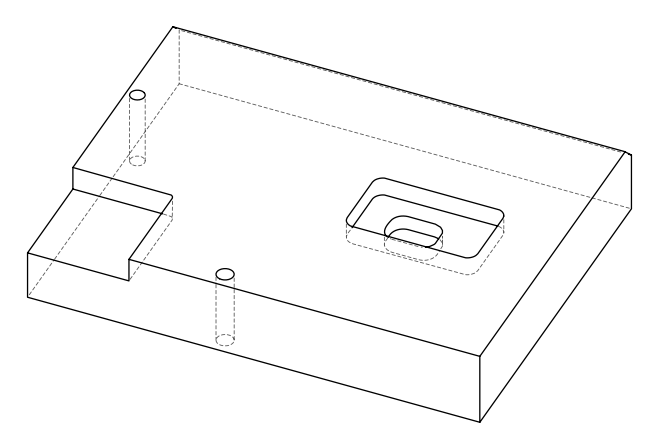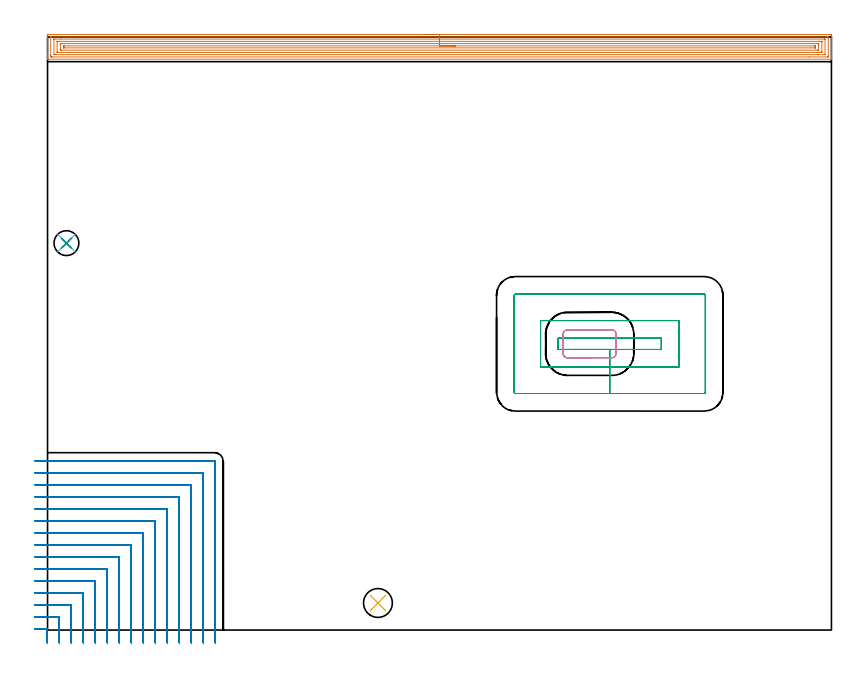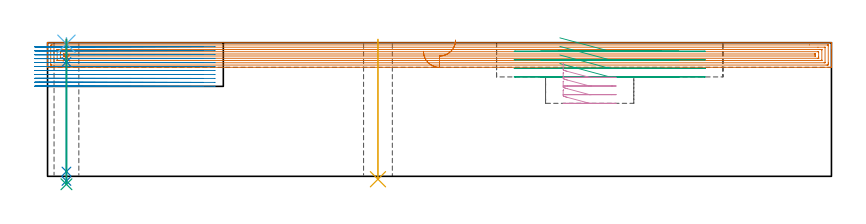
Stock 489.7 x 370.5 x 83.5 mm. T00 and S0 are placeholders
(PLAN: 9 operations, 7 tool changes, 77.2 min)
(1 AREA_MILL | FG_CHAMFER_SURFACE | UGT0205_001 | 23.76 min | 58068 mm3)
(2 MILL_CORNER_NOTCH_RECTANGULAR | CORNER_NOTCH_RECTANGULAR | NXT0201_013 | Follow Part, ap 2.5, ae 75% | 44.3 min | 331921 mm3)
(3 MILL_RECTANGULAR_POCKET | POCKET_RECTANGULAR_STRAIGHT | UGT0201_105 | Follow Part, ap 5.5, ae 75% | 6.64 min | 251727 mm3)
(4 MILL_RECTANGULAR_POCKET_1 | POCKET_RECTANGULAR_STRAIGHT_1 | UGT0201_105 | Follow Part, ap 5.5, ae 75% | 1.31 min | 33136 mm3)
(5 INDEXABLE_INSERT_DRILL_THROUGH_HOLE_FROM_SOLID | STEP1HOLE | NXT0302_007 | 0.35 min | 21216 mm3)
(6 SPOT_DRILL | STEP1HOLE_1 | NXT0321_9005460120000 | 0.03 min | 16 mm3)
(7 DRILL_BLIND_HOLE_INTO_CENTER | STEP1HOLE_1 | UGT0301_185 | 0.05 min | 240 mm3)
(8 GUN_DRILL_THROUGH_HOLE | STEP1HOLE_1 | UGT0307_002 | 0.42 min | 2100 mm3)
(9 SPADE_DRILL_TO_ENLARGE_THROUGH_HOLE | STEP1HOLE_1 | UGT0306_006 | 0.36 min | 13367 mm3)
(TOOL UGT0205_001 | Chamfer Mill 20 x 3 x 45 deg. | D20 FL50 Z2)
(TOOL NXT0201_013 | ENDMILL 10mm | D10 FL30 Z4)
(TOOL UGT0201_105 | End Mill 22 mm | D22 FL25 Z2)
(TOOL NXT0302_007 | Index. Insert Drill 18mm [880-D1800L25-05] | D18 PA176 FL90 Z2)
(TOOL NXT0321_9005460120000 | NC Spot Drill, 142deg, 12mm, Carbide, Uncoated | D12 PA142 FL30 Z2)
(TOOL UGT0301_185 | Twist Drill 6.3 mm | D6.3 PA118 FL61 Z2)
(TOOL UGT0307_002 | Gun Drill 6 mm | D6 PA130 FL24 Z1)
(TOOL UGT0306_006 | Spade Drill 15.5mm | D15.5 PA132 FL10 Z2)
(OP 1 AREA_MILL)
G17 G21 G94 G90
T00 M6
G54
G17 G0 G90 X234.85 Y372. S1061 M3
G43 Z93.5 H0
Z78.1
G94 G1 X234.888 Z77.228 F250.
X235.002 Z76.364
X235.191 Z75.512
X235.453 Z74.68
X235.787 Z73.874
X236.19 Z73.1
X236.658 Z72.364
X237.19 Z71.672
X237.779 Z71.029
X238.422 Z70.44
X239.114 Z69.909
X239.85 Z69.44
X240.624 Z69.037
X241.43 Z68.703
X242.262 Z68.441
X243.113 Z68.252
X243.978 Z68.138
X244.85 Z68.1
X489.087
X489.405 Y371.997 Z68.102
X489.69 Y371.992 Z68.106
X489.7 Y371.702 Z68.395
Y359.848 Z80.246
Y359.29 Z80.807
Y358.958 Z81.139
Y358.399 Z81.697
Y358.067 Z82.028
Y357.402 Z82.697
Y357.031 Z83.069
Y356.649 Z83.442
X489.69 Y356.603 Z83.488
X489.533 Y356.6 Z83.5
X0.167
X0.01 Y356.603 Z83.488
X0.007 Y356.647 Z83.444
X0. Y357.031 Z83.069
Y357.402 Z82.697
Y358.067 Z82.028
Y359.29 Z80.807
Y359.848 Z80.246
Y370.812 Z69.285
X0.003 Y371.423 Z68.674
X0.007 Y371.992 Z68.106
X0.041 Y371.994 Z68.104
X0.613 Y372. Z68.1
X244.85
Y370.586 Z69.514
X486.408
X487.252 Y370.582 Z69.518
X487.301 Y370.579 Z69.521
X487.69 Y370.533 Z69.567
X487.697 Y370.138 Z69.962
X487.699 Y369.642 Z70.458
X487.7 Y369.244 Z70.856
X487.699 Y358.561 Z81.539
X487.692 Y358.067 Z82.033
X487.69 Y358.024 Z82.076
X487.513 Y358.018 Z82.082
X487.407 Y358.015 Z82.085
X475.958 Y358.014 Z82.086
X3.292
X2.448 Y358.018 Z82.082
X2.399 Y358.021 Z82.079
X2.01 Y358.067 Z82.033
X2.003 Y358.462 Z81.638
X2.001 Y358.958 Z81.142
X2. Y359.355 Z80.745
X2.001 Y370.039 Z70.061
X2.008 Y370.533 Z69.567
X2.01 Y370.576 Z69.524
X2.187 Y370.582 Z69.518
X2.293 Y370.585 Z69.515
X13.764 Y370.586 Z69.514
X244.85
Y369.172 Z70.928
X485.095 Y369.171 Z70.929
X485.515 Y369.168 Z70.932
X485.653 Y369.165 Z70.935
X485.69 Y369.153 Z70.947
X485.695 Y369.06 Z71.04
X485.699 Y368.937 Z71.163
Y359.664 Z80.436
X485.693 Y359.479 Z80.621
X485.689 Y359.434 Z80.666
X485.672 Y359.432 Z80.668
X485.62 Y359.429 Z80.671
X481.293 Y359.428 Z80.672
X4.605 Y359.429 Z80.671
X4.185 Y359.432 Z80.668
X4.047 Y359.435 Z80.665
X4.01 Y359.447 Z80.653
X4.005 Y359.54 Z80.56
X4.001 Y359.663 Z80.437
Y368.936 Z71.164
X4.007 Y369.121 Z70.979
X4.011 Y369.165 Z70.935
X4.028 Y369.168 Z70.932
X4.08 Y369.17 Z70.93
X8.41 Y369.172 Z70.928
X244.85
Y367.757 Z72.343
X482.941
X483.64 Y367.752 Z72.348
X483.679 Y367.751 Z72.349
X483.69 Y367.746 Z72.354
X483.693 Y367.724 Z72.376
X483.697 Y367.621 Z72.479
X483.699 Y367.414 Z72.686
Y361.198 Z78.902
X483.697 Y360.983 Z79.117
X483.692 Y360.875 Z79.225
X483.69 Y360.853 Z79.247
X483.674 Y360.85 Z79.25
X483.62 Y360.847 Z79.253
X482.836 Y360.843 Z79.257
X482.731
X6.759
X6.06 Y360.848 Z79.252
X6.021 Y360.849 Z79.251
X6.01 Y360.854 Z79.246
X6.007 Y360.876 Z79.224
X6.003 Y360.979 Z79.121
X6.001 Y361.186 Z78.914
Y367.402 Z72.698
X6.003 Y367.617 Z72.483
X6.008 Y367.725 Z72.375
X6.01 Y367.747 Z72.353
X6.026 Y367.75 Z72.35
X6.08 Y367.753 Z72.347
X6.864 Y367.757 Z72.343
X6.969
X244.85
Y366.343 Z73.757
X481.05
X481.683 Y366.34 Z73.76
X481.686 Y366.337 Z73.763
X481.695 Y366.327 Z73.773
X481.698 Y366.081 Z74.019
X481.7 Y365.433 Z74.667
Y365.19 Z74.91
Y362.761 Z77.339
X481.699 Y362.519 Z77.581
X481.696 Y362.357 Z77.743
X481.691 Y362.277 Z77.823
X481.688 Y362.264 Z77.836
X481.65 Y362.261 Z77.839
X481.576 Y362.259 Z77.841
X481.312 Y362.257 Z77.843
X481.05
X8.65
X8.017 Y362.26 Z77.84
X8.014 Y362.263 Z77.837
X8.005 Y362.273 Z77.827
X8.002 Y362.519 Z77.581
X8. Y363.167 Z76.933
Y363.41 Z76.69
Y365.839 Z74.261
X8.001 Y366.081 Z74.019
X8.004 Y366.243 Z73.857
X8.009 Y366.323 Z73.777
X8.012 Y366.336 Z73.764
X8.05 Y366.339 Z73.761
X8.124 Y366.341 Z73.759
X8.387 Y366.343 Z73.757
X8.65
X244.85
Y364.929 Z75.171
X479.264 Y364.928 Z75.172
X479.528 Y364.927 Z75.173
X479.637 Y364.924 Z75.176
X479.684 Y364.922 Z75.178
X479.69 Y364.897 Z75.203
X479.697 Y364.759 Z75.341
X479.699 Y364.3 Z75.8
X479.698 Y363.867 Z76.233
X479.691 Y363.721 Z76.379
X479.688 Y363.678 Z76.422
X479.657 Y363.676 Z76.424
X479.579 Y363.674 Z76.426
X479.264 Y363.672 Z76.428
X479.001 Y363.671 Z76.429
X10.436 Y363.672 Z76.428
X10.172 Y363.673 Z76.427
X10.063 Y363.676 Z76.424
X10.016 Y363.678 Z76.422
X10.01 Y363.703 Z76.397
X10.003 Y363.841 Z76.259
X10.001 Y364.3 Z75.8
X10.002 Y364.733 Z75.367
X10.009 Y364.879 Z75.221
X10.012 Y364.922 Z75.178
X10.043 Y364.924 Z75.176
X10.121 Y364.926 Z75.174
X10.436 Y364.928 Z75.172
X10.699 Y364.929 Z75.171
X244.85
X245.722 Z75.209
X246.586 Z75.323
X247.438 Z75.512
X248.27 Z75.774
X249.076 Z76.108
X249.85 Z76.511
X250.586 Z76.98
X251.278 Z77.511
X251.921 Z78.1
X252.51 Z78.743
X253.041 Z79.435
X253.51 Z80.171
X253.913 Z80.945
X254.247 Z81.751
X254.509 Z82.583
X254.698 Z83.435
X254.812 Z84.3
X254.85 Z85.171
G0 Z93.5
M5
M2
(OP 2 MILL_CORNER_NOTCH_RECTANGULAR)
G17 G21 G94 G90
T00 M6
G54
G17 G0 G90 X-0.2 Y-7.996 S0 M3
G43 Z93.5 H0
Z81.018
G94 G1 Y-4.996 F250.
Y0.307 F500.
G3 X-0.693 Y0.8 R0.5
G1 X-5.
X-8. F250.
G0 Z93.5
X7.3 Y-8.
Z81.018
G1 Y-5.
Y7.807 F500.
G3 X6.807 Y8.3 R0.5
G1 X-5.
X-8. F250.
G0 Z93.5
X14.8 Y-8.
Z81.018
G1 Y-5.
Y15.306 F500.
G3 X14.306 Y15.8 R0.5
G1 X-5.
X-8. F250.
G0 Z93.5
X22.3 Y-8.
Z81.018
G1 Y-5.
Y22.806 F500.
G3 X21.806 Y23.3 R0.5
G1 X-5.
X-8. F250.
G0 Z93.5
X29.8 Y-8.
Z81.018
G1 Y-5.
Y30.306 F500.
G3 X29.306 Y30.8 R0.5
G1 X-5.
X-8. F250.
G0 Z93.5
X37.3 Y-8.
Z81.018
G1 Y-5.
Y37.805 F500.
G3 X36.805 Y38.3 R0.5
G1 X-5.
X-8. F250.
G0 Z93.5
X44.8 Y-8.
Z81.018
G1 Y-5.
Y45.305 F500.
G3 X44.305 Y45.8 R0.5
G1 X-5.
X-8. F250.
G0 Z93.5
X52.3 Y-8.
Z81.018
G1 Y-5.
Y52.805 F500.
G3 X51.805 Y53.3 R0.5
G1 X-5.
X-8. F250.
G0 Z93.5
X59.8 Y-8.
Z81.018
G1 Y-5.
Y60.305 F500.
G3 X59.305 Y60.8 R0.5
G1 X-5.
X-8. F250.
G0 Z93.5
X67.3 Y-8.
Z81.018
G1 Y-5.
Y67.804 F500.
G3 X66.804 Y68.3 R0.5
G1 X-5.
X-8. F250.
G0 Z93.5
X74.8 Y-8.
Z81.018
G1 Y-5.
Y75.304 F500.
G3 X74.304 Y75.8 R0.5
G1 X-5.
X-8. F250.
G0 Z93.5
X82.3 Y-8.
Z81.018
G1 Y-5.
Y82.804 F500.
G3 X81.804 Y83.3 R0.5
G1 X-5.
X-8. F250.
G0 Z93.5
X89.8 Y-8.
Z81.018
G1 Y-5.
Y90.304 F500.
G3 X89.304 Y90.8 R0.5
G1 X-5.
X-8. F250.
G0 Z93.5
X97.3 Y-8.
Z81.018
G1 Y-5.
Y97.804 F500.
G3 X96.804 Y98.3 R0.5
G1 X-5.
X-8. F250.
G0 Z93.5
X104.8 Y-8.
Z81.018
G1 Y-5.
Y105.2 F500.
G3 X104.2 Y105.8 R0.6
G1 X-5.
X-8. F250.
G0 Z93.5
X-0.2 Y-7.996
Z78.536
G1 Y-4.996
Y0.307 F500.
G3 X-0.693 Y0.8 R0.5
G1 X-5.
X-8. F250.
G0 Z93.5
X7.3 Y-8.
Z78.536
G1 Y-5.
Y7.807 F500.
G3 X6.807 Y8.3 R0.5
G1 X-5.
X-8. F250.
G0 Z93.5
X14.8 Y-8.
Z78.536
G1 Y-5.
Y15.306 F500.
G3 X14.306 Y15.8 R0.5
G1 X-5.
X-8. F250.
G0 Z93.5
X22.3 Y-8.
Z78.536
G1 Y-5.
Y22.806 F500.
G3 X21.806 Y23.3 R0.5
G1 X-5.
X-8. F250.
G0 Z93.5
X29.8 Y-8.
Z78.536
G1 Y-5.
Y30.306 F500.
G3 X29.306 Y30.8 R0.5
G1 X-5.
X-8. F250.
G0 Z93.5
X37.3 Y-8.
Z78.536
G1 Y-5.
Y37.805 F500.
G3 X36.805 Y38.3 R0.5
G1 X-5.
X-8. F250.
G0 Z93.5
X44.8 Y-8.
Z78.536
G1 Y-5.
Y45.305 F500.
G3 X44.305 Y45.8 R0.5
G1 X-5.
X-8. F250.
G0 Z93.5
X52.3 Y-8.
Z78.536
G1 Y-5.
Y52.805 F500.
G3 X51.805 Y53.3 R0.5
G1 X-5.
X-8. F250.
G0 Z93.5
X59.8 Y-8.
Z78.536
G1 Y-5.
Y60.305 F500.
G3 X59.305 Y60.8 R0.5
G1 X-5.
X-8. F250.
G0 Z93.5
X67.3 Y-8.
Z78.536
G1 Y-5.
Y67.804 F500.
G3 X66.804 Y68.3 R0.5
G1 X-5.
X-8. F250.
G0 Z93.5
X74.8 Y-8.
Z78.536
G1 Y-5.
Y75.304 F500.
G3 X74.304 Y75.8 R0.5
G1 X-5.
X-8. F250.
G0 Z93.5
X82.3 Y-8.
Z78.536
G1 Y-5.
Y82.804 F500.
G3 X81.804 Y83.3 R0.5
G1 X-5.
X-8. F250.
G0 Z93.5
X89.8 Y-8.
Z78.536
G1 Y-5.
Y90.304 F500.
G3 X89.304 Y90.8 R0.5
G1 X-5.
X-8. F250.
G0 Z93.5
X97.3 Y-8.
Z78.536
G1 Y-5.
Y97.804 F500.
G3 X96.804 Y98.3 R0.5
G1 X-5.
X-8. F250.
G0 Z93.5
X104.8 Y-8.
Z78.536
G1 Y-5.
Y105.2 F500.
G3 X104.2 Y105.8 R0.6
G1 X-5.
X-8. F250.
G0 Z93.5
X-0.2 Y-7.996
Z76.054
G1 Y-4.996
Y0.307 F500.
G3 X-0.693 Y0.8 R0.5
G1 X-5.
X-8. F250.
G0 Z93.5
X7.3 Y-8.
Z76.054
G1 Y-5.
Y7.807 F500.
G3 X6.807 Y8.3 R0.5
G1 X-5.
X-8. F250.
G0 Z93.5
X14.8 Y-8.
Z76.054
G1 Y-5.
Y15.306 F500.
G3 X14.306 Y15.8 R0.5
G1 X-5.
X-8. F250.
G0 Z93.5
X22.3 Y-8.
Z76.054
G1 Y-5.
Y22.806 F500.
G3 X21.806 Y23.3 R0.5
G1 X-5.
X-8. F250.
G0 Z93.5
X29.8 Y-8.
Z76.054
G1 Y-5.
Y30.306 F500.
G3 X29.306 Y30.8 R0.5
G1 X-5.
X-8. F250.
G0 Z93.5
X37.3 Y-8.
Z76.054
G1 Y-5.
Y37.805 F500.
G3 X36.805 Y38.3 R0.5
G1 X-5.
X-8. F250.
G0 Z93.5
X44.8 Y-8.
Z76.054
G1 Y-5.
Y45.305 F500.
G3 X44.305 Y45.8 R0.5
G1 X-5.
X-8. F250.
G0 Z93.5
X52.3 Y-8.
Z76.054
G1 Y-5.
Y52.805 F500.
G3 X51.805 Y53.3 R0.5
G1 X-5.
X-8. F250.
G0 Z93.5
X59.8 Y-8.
Z76.054
G1 Y-5.
Y60.305 F500.
G3 X59.305 Y60.8 R0.5
G1 X-5.
X-8. F250.
G0 Z93.5
X67.3 Y-8.
Z76.054
G1 Y-5.
Y67.804 F500.
G3 X66.804 Y68.3 R0.5
G1 X-5.
X-8. F250.
G0 Z93.5
X74.8 Y-8.
Z76.054
G1 Y-5.
Y75.304 F500.
G3 X74.304 Y75.8 R0.5
G1 X-5.
X-8. F250.
G0 Z93.5
X82.3 Y-8.
Z76.054
G1 Y-5.
Y82.804 F500.
G3 X81.804 Y83.3 R0.5
G1 X-5.
X-8. F250.
G0 Z93.5
X89.8 Y-8.
Z76.054
G1 Y-5.
Y90.304 F500.
G3 X89.304 Y90.8 R0.5
G1 X-5.
X-8. F250.
G0 Z93.5
X97.3 Y-8.
Z76.054
G1 Y-5.
Y97.804 F500.
G3 X96.804 Y98.3 R0.5
G1 X-5.
X-8. F250.
G0 Z93.5
X104.8 Y-8.
Z76.054
G1 Y-5.
Y105.2 F500.
G3 X104.2 Y105.8 R0.6
G1 X-5.
X-8. F250.
G0 Z93.5
X-0.2 Y-7.996
Z73.573
G1 Y-4.996
Y0.307 F500.
G3 X-0.693 Y0.8 R0.5
G1 X-5.
X-8. F250.
G0 Z93.5
X7.3 Y-8.
Z73.573
G1 Y-5.
Y7.807 F500.
G3 X6.807 Y8.3 R0.5
G1 X-5.
X-8. F250.
G0 Z93.5
X14.8 Y-8.
Z73.573
G1 Y-5.
Y15.306 F500.
G3 X14.306 Y15.8 R0.5
G1 X-5.
X-8. F250.
G0 Z93.5
X22.3 Y-8.
Z73.573
G1 Y-5.
Y22.806 F500.
G3 X21.806 Y23.3 R0.5
G1 X-5.
X-8. F250.
G0 Z93.5
X29.8 Y-8.
Z73.573
G1 Y-5.
Y30.306 F500.
G3 X29.306 Y30.8 R0.5
G1 X-5.
X-8. F250.
G0 Z93.5
X37.3 Y-8.
Z73.573
G1 Y-5.
Y37.805 F500.
G3 X36.805 Y38.3 R0.5
G1 X-5.
X-8. F250.
G0 Z93.5
X44.8 Y-8.
Z73.573
G1 Y-5.
Y45.305 F500.
G3 X44.305 Y45.8 R0.5
G1 X-5.
X-8. F250.
G0 Z93.5
X52.3 Y-8.
Z73.573
G1 Y-5.
Y52.805 F500.
G3 X51.805 Y53.3 R0.5
G1 X-5.
X-8. F250.
G0 Z93.5
X59.8 Y-8.
Z73.573
G1 Y-5.
Y60.305 F500.
G3 X59.305 Y60.8 R0.5
G1 X-5.
X-8. F250.
G0 Z93.5
X67.3 Y-8.
Z73.573
G1 Y-5.
Y67.804 F500.
G3 X66.804 Y68.3 R0.5
G1 X-5.
X-8. F250.
G0 Z93.5
X74.8 Y-8.
Z73.573
G1 Y-5.
Y75.304 F500.
G3 X74.304 Y75.8 R0.5
G1 X-5.
X-8. F250.
G0 Z93.5
X82.3 Y-8.
Z73.573
G1 Y-5.
Y82.804 F500.
G3 X81.804 Y83.3 R0.5
G1 X-5.
X-8. F250.
G0 Z93.5
X89.8 Y-8.
Z73.573
G1 Y-5.
Y90.304 F500.
G3 X89.304 Y90.8 R0.5
G1 X-5.
X-8. F250.
G0 Z93.5
X97.3 Y-8.
Z73.573
G1 Y-5.
Y97.804 F500.
G3 X96.804 Y98.3 R0.5
G1 X-5.
X-8. F250.
G0 Z93.5
X104.8 Y-8.
Z73.573
G1 Y-5.
Y105.2 F500.
G3 X104.2 Y105.8 R0.6
G1 X-5.
X-8. F250.
G0 Z93.5
X-0.2 Y-7.996
Z71.091
G1 Y-4.996
Y0.307 F500.
G3 X-0.693 Y0.8 R0.5
G1 X-5.
X-8. F250.
G0 Z93.5
X7.3 Y-8.
Z71.091
G1 Y-5.
Y7.807 F500.
G3 X6.807 Y8.3 R0.5
G1 X-5.
X-8. F250.
G0 Z93.5
X14.8 Y-8.
Z71.091
G1 Y-5.
Y15.306 F500.
G3 X14.306 Y15.8 R0.5
G1 X-5.
X-8. F250.
G0 Z93.5
X22.3 Y-8.
Z71.091
G1 Y-5.
Y22.806 F500.
G3 X21.806 Y23.3 R0.5
G1 X-5.
X-8. F250.
G0 Z93.5
X29.8 Y-8.
Z71.091
G1 Y-5.
Y30.306 F500.
G3 X29.306 Y30.8 R0.5
G1 X-5.
X-8. F250.
G0 Z93.5
X37.3 Y-8.
Z71.091
G1 Y-5.
Y37.805 F500.
G3 X36.805 Y38.3 R0.5
G1 X-5.
X-8. F250.
G0 Z93.5
X44.8 Y-8.
Z71.091
G1 Y-5.
Y45.305 F500.
G3 X44.305 Y45.8 R0.5
G1 X-5.
X-8. F250.
G0 Z93.5
X52.3 Y-8.
Z71.091
G1 Y-5.
Y52.805 F500.
G3 X51.805 Y53.3 R0.5
G1 X-5.
X-8. F250.
G0 Z93.5
X59.8 Y-8.
Z71.091
G1 Y-5.
Y60.305 F500.
G3 X59.305 Y60.8 R0.5
G1 X-5.
X-8. F250.
G0 Z93.5
X67.3 Y-8.
Z71.091
G1 Y-5.
Y67.804 F500.
G3 X66.804 Y68.3 R0.5
G1 X-5.
X-8. F250.
G0 Z93.5
X74.8 Y-8.
Z71.091
G1 Y-5.
Y75.304 F500.
G3 X74.304 Y75.8 R0.5
G1 X-5.
X-8. F250.
G0 Z93.5
X82.3 Y-8.
Z71.091
G1 Y-5.
Y82.804 F500.
G3 X81.804 Y83.3 R0.5
G1 X-5.
X-8. F250.
G0 Z93.5
X89.8 Y-8.
Z71.091
G1 Y-5.
Y90.304 F500.
G3 X89.304 Y90.8 R0.5
G1 X-5.
X-8. F250.
G0 Z93.5
X97.3 Y-8.
Z71.091
G1 Y-5.
Y97.804 F500.
G3 X96.804 Y98.3 R0.5
G1 X-5.
X-8. F250.
G0 Z93.5
X104.8 Y-8.
Z71.091
G1 Y-5.
Y105.2 F500.
G3 X104.2 Y105.8 R0.6
G1 X-5.
X-8. F250.
G0 Z93.5
X-0.2 Y-7.996
Z68.609
G1 Y-4.996
Y0.307 F500.
G3 X-0.693 Y0.8 R0.5
G1 X-5.
X-8. F250.
G0 Z93.5
X7.3 Y-8.
Z68.609
G1 Y-5.
Y7.807 F500.
G3 X6.807 Y8.3 R0.5
G1 X-5.
X-8. F250.
G0 Z93.5
X14.8 Y-8.
Z68.609
G1 Y-5.
Y15.306 F500.
G3 X14.306 Y15.8 R0.5
G1 X-5.
X-8. F250.
G0 Z93.5
X22.3 Y-8.
Z68.609
G1 Y-5.
Y22.806 F500.
G3 X21.806 Y23.3 R0.5
G1 X-5.
X-8. F250.
G0 Z93.5
X29.8 Y-8.
Z68.609
G1 Y-5.
Y30.306 F500.
G3 X29.306 Y30.8 R0.5
G1 X-5.
X-8. F250.
G0 Z93.5
X37.3 Y-8.
Z68.609
G1 Y-5.
Y37.805 F500.
G3 X36.805 Y38.3 R0.5
G1 X-5.
X-8. F250.
G0 Z93.5
X44.8 Y-8.
Z68.609
G1 Y-5.
Y45.305 F500.
G3 X44.305 Y45.8 R0.5
G1 X-5.
X-8. F250.
G0 Z93.5
X52.3 Y-8.
Z68.609
G1 Y-5.
Y52.805 F500.
G3 X51.805 Y53.3 R0.5
G1 X-5.
X-8. F250.
G0 Z93.5
X59.8 Y-8.
Z68.609
G1 Y-5.
Y60.305 F500.
G3 X59.305 Y60.8 R0.5
G1 X-5.
X-8. F250.
G0 Z93.5
X67.3 Y-8.
Z68.609
G1 Y-5.
Y67.804 F500.
G3 X66.804 Y68.3 R0.5
G1 X-5.
X-8. F250.
G0 Z93.5
X74.8 Y-8.
Z68.609
G1 Y-5.
Y75.304 F500.
G3 X74.304 Y75.8 R0.5
G1 X-5.
X-8. F250.
G0 Z93.5
X82.3 Y-8.
Z68.609
G1 Y-5.
Y82.804 F500.
G3 X81.804 Y83.3 R0.5
G1 X-5.
X-8. F250.
G0 Z93.5
X89.8 Y-8.
Z68.609
G1 Y-5.
Y90.304 F500.
G3 X89.304 Y90.8 R0.5
G1 X-5.
X-8. F250.
G0 Z93.5
X97.3 Y-8.
Z68.609
G1 Y-5.
Y97.804 F500.
G3 X96.804 Y98.3 R0.5
G1 X-5.
X-8. F250.
G0 Z93.5
X104.8 Y-8.
Z68.609
G1 Y-5.
Y105.2 F500.
G3 X104.2 Y105.8 R0.6
G1 X-5.
X-8. F250.
G0 Z93.5
X-0.2 Y-7.996
Z66.127
G1 Y-4.996
Y0.307 F500.
G3 X-0.693 Y0.8 R0.5
G1 X-5.
X-8. F250.
G0 Z93.5
X7.3 Y-8.
Z66.127
G1 Y-5.
Y7.807 F500.
G3 X6.807 Y8.3 R0.5
G1 X-5.
X-8. F250.
G0 Z93.5
X14.8 Y-8.
Z66.127
G1 Y-5.
Y15.306 F500.
G3 X14.306 Y15.8 R0.5
G1 X-5.
X-8. F250.
G0 Z93.5
X22.3 Y-8.
Z66.127
G1 Y-5.
Y22.806 F500.
G3 X21.806 Y23.3 R0.5
G1 X-5.
X-8. F250.
G0 Z93.5
X29.8 Y-8.
Z66.127
G1 Y-5.
Y30.306 F500.
G3 X29.306 Y30.8 R0.5
G1 X-5.
X-8. F250.
G0 Z93.5
X37.3 Y-8.
Z66.127
G1 Y-5.
Y37.805 F500.
G3 X36.805 Y38.3 R0.5
G1 X-5.
X-8. F250.
G0 Z93.5
X44.8 Y-8.
Z66.127
G1 Y-5.
Y45.305 F500.
G3 X44.305 Y45.8 R0.5
G1 X-5.
X-8. F250.
G0 Z93.5
X52.3 Y-8.
Z66.127
G1 Y-5.
Y52.805 F500.
G3 X51.805 Y53.3 R0.5
G1 X-5.
X-8. F250.
G0 Z93.5
X59.8 Y-8.
Z66.127
G1 Y-5.
Y60.305 F500.
G3 X59.305 Y60.8 R0.5
G1 X-5.
X-8. F250.
G0 Z93.5
X67.3 Y-8.
Z66.127
G1 Y-5.
Y67.804 F500.
G3 X66.804 Y68.3 R0.5
G1 X-5.
X-8. F250.
G0 Z93.5
X74.8 Y-8.
Z66.127
G1 Y-5.
Y75.304 F500.
G3 X74.304 Y75.8 R0.5
G1 X-5.
X-8. F250.
G0 Z93.5
X82.3 Y-8.
Z66.127
G1 Y-5.
Y82.804 F500.
G3 X81.804 Y83.3 R0.5
G1 X-5.
X-8. F250.
G0 Z93.5
X89.8 Y-8.
Z66.127
G1 Y-5.
Y90.304 F500.
G3 X89.304 Y90.8 R0.5
G1 X-5.
X-8. F250.
G0 Z93.5
X97.3 Y-8.
Z66.127
G1 Y-5.
Y97.804 F500.
G3 X96.804 Y98.3 R0.5
G1 X-5.
X-8. F250.
G0 Z93.5
X104.8 Y-8.
Z66.127
G1 Y-5.
Y105.2 F500.
G3 X104.2 Y105.8 R0.6
G1 X-5.
X-8. F250.
G0 Z93.5
X-0.2 Y-7.996
Z63.645
G1 Y-4.996
Y0.307 F500.
G3 X-0.693 Y0.8 R0.5
G1 X-5.
X-8. F250.
G0 Z93.5
X7.3 Y-8.
Z63.645
G1 Y-5.
Y7.807 F500.
G3 X6.807 Y8.3 R0.5
G1 X-5.
X-8. F250.
G0 Z93.5
X14.8 Y-8.
Z63.645
G1 Y-5.
Y15.306 F500.
G3 X14.306 Y15.8 R0.5
G1 X-5.
X-8. F250.
G0 Z93.5
X22.3 Y-8.
Z63.645
G1 Y-5.
Y22.806 F500.
G3 X21.806 Y23.3 R0.5
G1 X-5.
X-8. F250.
G0 Z93.5
X29.8 Y-8.
Z63.645
G1 Y-5.
Y30.306 F500.
G3 X29.306 Y30.8 R0.5
G1 X-5.
X-8. F250.
G0 Z93.5
X37.3 Y-8.
Z63.645
G1 Y-5.
Y37.805 F500.
G3 X36.805 Y38.3 R0.5
G1 X-5.
X-8. F250.
G0 Z93.5
X44.8 Y-8.
Z63.645
G1 Y-5.
Y45.305 F500.
G3 X44.305 Y45.8 R0.5
G1 X-5.
X-8. F250.
G0 Z93.5
X52.3 Y-8.
Z63.645
G1 Y-5.
Y52.805 F500.
G3 X51.805 Y53.3 R0.5
G1 X-5.
X-8. F250.
G0 Z93.5
X59.8 Y-8.
Z63.645
G1 Y-5.
Y60.305 F500.
G3 X59.305 Y60.8 R0.5
G1 X-5.
X-8. F250.
G0 Z93.5
X67.3 Y-8.
Z63.645
G1 Y-5.
Y67.804 F500.
G3 X66.804 Y68.3 R0.5
G1 X-5.
X-8. F250.
G0 Z93.5
X74.8 Y-8.
Z63.645
G1 Y-5.
Y75.304 F500.
G3 X74.304 Y75.8 R0.5
G1 X-5.
X-8. F250.
G0 Z93.5
X82.3 Y-8.
Z63.645
G1 Y-5.
Y82.804 F500.
G3 X81.804 Y83.3 R0.5
G1 X-5.
X-8. F250.
G0 Z93.5
X89.8 Y-8.
Z63.645
G1 Y-5.
Y90.304 F500.
G3 X89.304 Y90.8 R0.5
G1 X-5.
X-8. F250.
G0 Z93.5
X97.3 Y-8.
Z63.645
G1 Y-5.
Y97.804 F500.
G3 X96.804 Y98.3 R0.5
G1 X-5.
X-8. F250.
G0 Z93.5
X104.8 Y-8.
Z63.645
G1 Y-5.
Y105.2 F500.
G3 X104.2 Y105.8 R0.6
G1 X-5.
X-8. F250.
G0 Z93.5
X-0.2 Y-7.996
Z61.164
G1 Y-4.996
Y0.307 F500.
G3 X-0.693 Y0.8 R0.5
G1 X-5.
X-8. F250.
G0 Z93.5
X7.3 Y-8.
Z61.164
G1 Y-5.
Y7.807 F500.
G3 X6.807 Y8.3 R0.5
G1 X-5.
X-8. F250.
G0 Z93.5
X14.8 Y-8.
Z61.164
G1 Y-5.
Y15.306 F500.
G3 X14.306 Y15.8 R0.5
G1 X-5.
X-8. F250.
G0 Z93.5
X22.3 Y-8.
Z61.164
G1 Y-5.
Y22.806 F500.
G3 X21.806 Y23.3 R0.5
G1 X-5.
X-8. F250.
G0 Z93.5
X29.8 Y-8.
Z61.164
G1 Y-5.
Y30.306 F500.
G3 X29.306 Y30.8 R0.5
G1 X-5.
X-8. F250.
G0 Z93.5
X37.3 Y-8.
Z61.164
G1 Y-5.
Y37.805 F500.
G3 X36.805 Y38.3 R0.5
G1 X-5.
X-8. F250.
G0 Z93.5
X44.8 Y-8.
Z61.164
G1 Y-5.
Y45.305 F500.
G3 X44.305 Y45.8 R0.5
G1 X-5.
X-8. F250.
G0 Z93.5
X52.3 Y-8.
Z61.164
G1 Y-5.
Y52.805 F500.
G3 X51.805 Y53.3 R0.5
G1 X-5.
X-8. F250.
G0 Z93.5
X59.8 Y-8.
Z61.164
G1 Y-5.
Y60.305 F500.
G3 X59.305 Y60.8 R0.5
G1 X-5.
X-8. F250.
G0 Z93.5
X67.3 Y-8.
Z61.164
G1 Y-5.
Y67.804 F500.
G3 X66.804 Y68.3 R0.5
G1 X-5.
X-8. F250.
G0 Z93.5
X74.8 Y-8.
Z61.164
G1 Y-5.
Y75.304 F500.
G3 X74.304 Y75.8 R0.5
G1 X-5.
X-8. F250.
G0 Z93.5
X82.3 Y-8.
Z61.164
G1 Y-5.
Y82.804 F500.
G3 X81.804 Y83.3 R0.5
G1 X-5.
X-8. F250.
G0 Z93.5
X89.8 Y-8.
Z61.164
G1 Y-5.
Y90.304 F500.
G3 X89.304 Y90.8 R0.5
G1 X-5.
X-8. F250.
G0 Z93.5
X97.3 Y-8.
Z61.164
G1 Y-5.
Y97.804 F500.
G3 X96.804 Y98.3 R0.5
G1 X-5.
X-8. F250.
G0 Z93.5
X104.8 Y-8.
Z61.164
G1 Y-5.
Y105.2 F500.
G3 X104.2 Y105.8 R0.6
G1 X-5.
X-8. F250.
G0 Z93.5
X-0.2 Y-7.996
Z58.682
G1 Y-4.996
Y0.307 F500.
G3 X-0.693 Y0.8 R0.5
G1 X-5.
X-8. F250.
G0 Z93.5
X7.3 Y-8.
Z58.682
G1 Y-5.
Y7.807 F500.
G3 X6.807 Y8.3 R0.5
G1 X-5.
X-8. F250.
G0 Z93.5
X14.8 Y-8.
Z58.682
G1 Y-5.
Y15.306 F500.
G3 X14.306 Y15.8 R0.5
G1 X-5.
X-8. F250.
G0 Z93.5
X22.3 Y-8.
Z58.682
G1 Y-5.
Y22.806 F500.
G3 X21.806 Y23.3 R0.5
G1 X-5.
X-8. F250.
G0 Z93.5
X29.8 Y-8.
Z58.682
G1 Y-5.
Y30.306 F500.
G3 X29.306 Y30.8 R0.5
G1 X-5.
X-8. F250.
G0 Z93.5
X37.3 Y-8.
Z58.682
G1 Y-5.
Y37.805 F500.
G3 X36.805 Y38.3 R0.5
G1 X-5.
X-8. F250.
G0 Z93.5
X44.8 Y-8.
Z58.682
G1 Y-5.
Y45.305 F500.
G3 X44.305 Y45.8 R0.5
G1 X-5.
X-8. F250.
G0 Z93.5
X52.3 Y-8.
Z58.682
G1 Y-5.
Y52.805 F500.
G3 X51.805 Y53.3 R0.5
G1 X-5.
X-8. F250.
G0 Z93.5
X59.8 Y-8.
Z58.682
G1 Y-5.
Y60.305 F500.
G3 X59.305 Y60.8 R0.5
G1 X-5.
X-8. F250.
G0 Z93.5
X67.3 Y-8.
Z58.682
G1 Y-5.
Y67.804 F500.
G3 X66.804 Y68.3 R0.5
G1 X-5.
X-8. F250.
G0 Z93.5
X74.8 Y-8.
Z58.682
G1 Y-5.
Y75.304 F500.
G3 X74.304 Y75.8 R0.5
G1 X-5.
X-8. F250.
G0 Z93.5
X82.3 Y-8.
Z58.682
G1 Y-5.
Y82.804 F500.
G3 X81.804 Y83.3 R0.5
G1 X-5.
X-8. F250.
G0 Z93.5
X89.8 Y-8.
Z58.682
G1 Y-5.
Y90.304 F500.
G3 X89.304 Y90.8 R0.5
G1 X-5.
X-8. F250.
G0 Z93.5
X97.3 Y-8.
Z58.682
G1 Y-5.
Y97.804 F500.
G3 X96.804 Y98.3 R0.5
G1 X-5.
X-8. F250.
G0 Z93.5
X104.8 Y-8.
Z58.682
G1 Y-5.
Y105.2 F500.
G3 X104.2 Y105.8 R0.6
G1 X-5.
X-8. F250.
G0 Z93.5
X-0.2 Y-7.996
Z56.2
G1 Y-4.996
Y0.307 F500.
G3 X-0.693 Y0.8 R0.5
G1 X-5.
X-8. F250.
G0 Z93.5
X7.3 Y-8.
Z56.2
G1 Y-5.
Y7.807 F500.
G3 X6.807 Y8.3 R0.5
G1 X-5.
X-8. F250.
G0 Z93.5
X14.8 Y-8.
Z56.2
G1 Y-5.
Y15.306 F500.
G3 X14.306 Y15.8 R0.5
G1 X-5.
X-8. F250.
G0 Z93.5
X22.3 Y-8.
Z56.2
G1 Y-5.
Y22.806 F500.
G3 X21.806 Y23.3 R0.5
G1 X-5.
X-8. F250.
G0 Z93.5
X29.8 Y-8.
Z56.2
G1 Y-5.
Y30.306 F500.
G3 X29.306 Y30.8 R0.5
G1 X-5.
X-8. F250.
G0 Z93.5
X37.3 Y-8.
Z56.2
G1 Y-5.
Y37.805 F500.
G3 X36.805 Y38.3 R0.5
G1 X-5.
X-8. F250.
G0 Z93.5
X44.8 Y-8.
Z56.2
G1 Y-5.
Y45.305 F500.
G3 X44.305 Y45.8 R0.5
G1 X-5.
X-8. F250.
G0 Z93.5
X52.3 Y-8.
Z56.2
G1 Y-5.
Y52.805 F500.
G3 X51.805 Y53.3 R0.5
G1 X-5.
X-8. F250.
G0 Z93.5
X59.8 Y-8.
Z56.2
G1 Y-5.
Y60.305 F500.
G3 X59.305 Y60.8 R0.5
G1 X-5.
X-8. F250.
G0 Z93.5
X67.3 Y-8.
Z56.2
G1 Y-5.
Y67.804 F500.
G3 X66.804 Y68.3 R0.5
G1 X-5.
X-8. F250.
G0 Z93.5
X74.8 Y-8.
Z56.2
G1 Y-5.
Y75.304 F500.
G3 X74.304 Y75.8 R0.5
G1 X-5.
X-8. F250.
G0 Z93.5
X82.3 Y-8.
Z56.2
G1 Y-5.
Y82.804 F500.
G3 X81.804 Y83.3 R0.5
G1 X-5.
X-8. F250.
G0 Z93.5
X89.8 Y-8.
Z56.2
G1 Y-5.
Y90.304 F500.
G3 X89.304 Y90.8 R0.5
G1 X-5.
X-8. F250.
G0 Z93.5
X97.3 Y-8.
Z56.2
G1 Y-5.
Y97.804 F500.
G3 X96.804 Y98.3 R0.5
G1 X-5.
X-8. F250.
G0 Z93.5
X104.8 Y-8.
Z56.2
G1 Y-5.
Y105.2 F500.
G3 X104.2 Y105.8 R0.6
G1 X-5.
X-8. F250.
G0 Z93.5
M5
M2
(OP 3 MILL_RECTANGULAR_POCKET)
G17 G21 G94 G90
T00 M6
G54
G17 G0 G90 X320.037 Y175.3 S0 M3
G43 Z93.5 H0
Z86.5
G94 G1 X351.2 Z78.15 F250.
X383.4 F500.
Y182.3
X319.
Y175.3
X351.2
Y164.3
X394.4
Y193.3
X308.
Y164.3
X351.2
Y147.8
X410.2
G3 X410.9 Y148.5 R0.7
G1 Y209.1
G3 X410.2 Y209.8 R0.7
G1 X292.2
G3 X291.5 Y209.1 R0.7
G1 Y148.5
G3 X292.2 Y147.8 R0.7
G1 X351.2
X352.2
G0 X320.037 Y175.3 Z81.15
G1 X351.2 Z72.8 F250.
X383.4 F500.
Y182.3
X319.
Y175.3
X351.2
Y164.3
X394.4
Y193.3
X308.
Y164.3
X351.2
Y147.8
X410.2
G3 X410.9 Y148.5 R0.7
G1 Y209.1
G3 X410.2 Y209.8 R0.7
G1 X292.2
G3 X291.5 Y209.1 R0.7
G1 Y148.5
G3 X292.2 Y147.8 R0.7
G1 X351.2
X352.2
G0 X320.037 Y175.3 Z75.8
G1 X351.2 Z67.45 F250.
X383.4 F500.
Y182.3
X319.
Y175.3
X351.2
Y164.3
X394.4
Y193.3
X308.
Y164.3
X351.2
Y147.8
X410.2
G3 X410.9 Y148.5 R0.7
G1 Y209.1
G3 X410.2 Y209.8 R0.7
G1 X292.2
G3 X291.5 Y209.1 R0.7
G1 Y148.5
G3 X292.2 Y147.8 R0.7
G1 X351.2
X352.2
G0 X320.037 Y175.3 Z70.45
G1 X351.2 Z62.1 F250.
X383.4 F500.
Y182.3
X319.
Y175.3
X351.2
Y164.3
X394.4
Y193.3
X308.
Y164.3
X351.2
Y147.8
X410.2
G3 X410.9 Y148.5 R0.7
G1 Y209.1
G3 X410.2 Y209.8 R0.7
G1 X292.2
G3 X291.5 Y209.1 R0.7
G1 Y148.5
G3 X292.2 Y147.8 R0.7
G1 X351.2
X352.2
G0 Z93.5
M5
M2
(OP 4 MILL_RECTANGULAR_POCKET_1)
G17 G21 G94 G90
T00 M6
G54
G17 G0 G90 X322.413 Y186.055 S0 M3
G43 Z93.5 H0
Z70.257
G94 G1 X322.291 Y185.81 Z70.184 F250.
X322.161 Y185.395 Z70.067
X322.1 Y184.964 Z69.951
Y172.636 Z66.647
X322.161 Y172.205 Z66.531
X322.291 Y171.79 Z66.414
X322.485 Y171.4 Z66.297
X322.74 Y171.047 Z66.181
X323.047 Y170.74 Z66.064
X323.4 Y170.485 Z65.948
X323.79 Y170.291 Z65.831
X324.205 Y170.161 Z65.715
X324.636 Y170.1 Z65.598
X338.65 Z61.843
X352.5 F500.
G3 X355.2 Y172.8 R2.7
G1 Y184.8
G3 X352.5 Y187.5 R2.7
G1 X324.8
G3 X322.1 Y184.8 R2.7
G1 Y172.8
G3 X324.8 Y170.1 R2.7
G1 X338.65
X339.65
G0 X322.413 Y186.055 Z64.843
G1 X322.291 Y185.81 Z64.77 F250.
X322.161 Y185.395 Z64.653
X322.1 Y184.964 Z64.536
Y172.636 Z61.233
X322.161 Y172.205 Z61.116
X322.291 Y171.79 Z61.
X322.485 Y171.4 Z60.883
X322.74 Y171.047 Z60.767
X323.047 Y170.74 Z60.65
X323.4 Y170.485 Z60.533
X323.79 Y170.291 Z60.417
X324.205 Y170.161 Z60.3
X324.636 Y170.1 Z60.184
X338.65 Z56.429
X352.5 F500.
G3 X355.2 Y172.8 R2.7
G1 Y184.8
G3 X352.5 Y187.5 R2.7
G1 X324.8
G3 X322.1 Y184.8 R2.7
G1 Y172.8
G3 X324.8 Y170.1 R2.7
G1 X338.65
X339.65
G0 X322.413 Y186.055 Z59.429
G1 X322.291 Y185.81 Z59.355 F250.
X322.161 Y185.395 Z59.239
X322.1 Y184.964 Z59.122
Y172.636 Z55.819
X322.161 Y172.205 Z55.702
X322.291 Y171.79 Z55.585
X322.485 Y171.4 Z55.469
X322.74 Y171.047 Z55.352
X323.047 Y170.74 Z55.236
X323.4 Y170.485 Z55.119
X323.79 Y170.291 Z55.003
X324.205 Y170.161 Z54.886
X324.636 Y170.1 Z54.769
X338.65 Z51.014
X352.5 F500.
G3 X355.2 Y172.8 R2.7
G1 Y184.8
G3 X352.5 Y187.5 R2.7
G1 X324.8
G3 X322.1 Y184.8 R2.7
G1 Y172.8
G3 X324.8 Y170.1 R2.7
G1 X338.65
X339.65
G0 X322.413 Y186.055 Z54.014
G1 X322.291 Y185.81 Z53.941 F250.
X322.161 Y185.395 Z53.824
X322.1 Y184.964 Z53.708
Y172.636 Z50.404
X322.161 Y172.205 Z50.288
X322.291 Y171.79 Z50.171
X322.485 Y171.4 Z50.055
X322.74 Y171.047 Z49.938
X323.047 Y170.74 Z49.821
X323.4 Y170.485 Z49.705
X323.79 Y170.291 Z49.588
X324.205 Y170.161 Z49.472
X324.636 Y170.1 Z49.355
X338.65 Z45.6
X352.5 F500.
G3 X355.2 Y172.8 R2.7
G1 Y184.8
G3 X352.5 Y187.5 R2.7
G1 X324.8
G3 X322.1 Y184.8 R2.7
G1 Y172.8
G3 X324.8 Y170.1 R2.7
G1 X338.65
X339.65
G0 Z93.5
M5
M2
(OP 5 INDEXABLE_INSERT_DRILL_THROUGH_HOLE_FROM_SOLID)
G17 G21 G94 G90
T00 M6
G54
G17 G0 G90 X206.4 Y16.9 S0 M3
G43 Z93.5 H1
G94 G81 G98 Z-1.814 F250. R85.5
G80
M5
M2
(OP 6 SPOT_DRILL)
G17 G21 G94 G90
T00 M6
G54
G17 G0 G90 X11.8 Y241.7 S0 M3
G43 Z93.5 H0
G94 G81 G98 Z82.824 F250. R86.5
G80
M5
M2
(OP 7 DRILL_BLIND_HOLE_INTO_CENTER)
G17 G21 G94 G90
T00 M6
G54
G17 G0 G90 X11.8 Y241.7 S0 M3
G43 Z93.5 H0
G94 G81 G98 Z74.05 F250. R85.5
G80
M5
M2
(OP 8 GUN_DRILL_THROUGH_HOLE)
G17 G21 G94 G90
T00 M6
G54
G17 G0 G90 X11.8 Y241.7 M8
G43 Z93.5 H0
Z84.095
S716 M3
G94 G1 Z71.454 F125. M26
G4 X.084
Z3. F250.
G4 X.084
Z-2.899 F125.
G4 X.084
M5
M9
G0 Z84.095
Z93.5
M2
(OP 9 SPADE_DRILL_TO_ENLARGE_THROUGH_HOLE)
G17 G21 G94 G90
T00 M6
G54
G17 G0 G90 X11.8 Y241.7 S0 M3
G43 Z93.5 H0
G94 G73 G98 Z-4.951 F250. Q14.742 R85.5
G80
M5
M2
